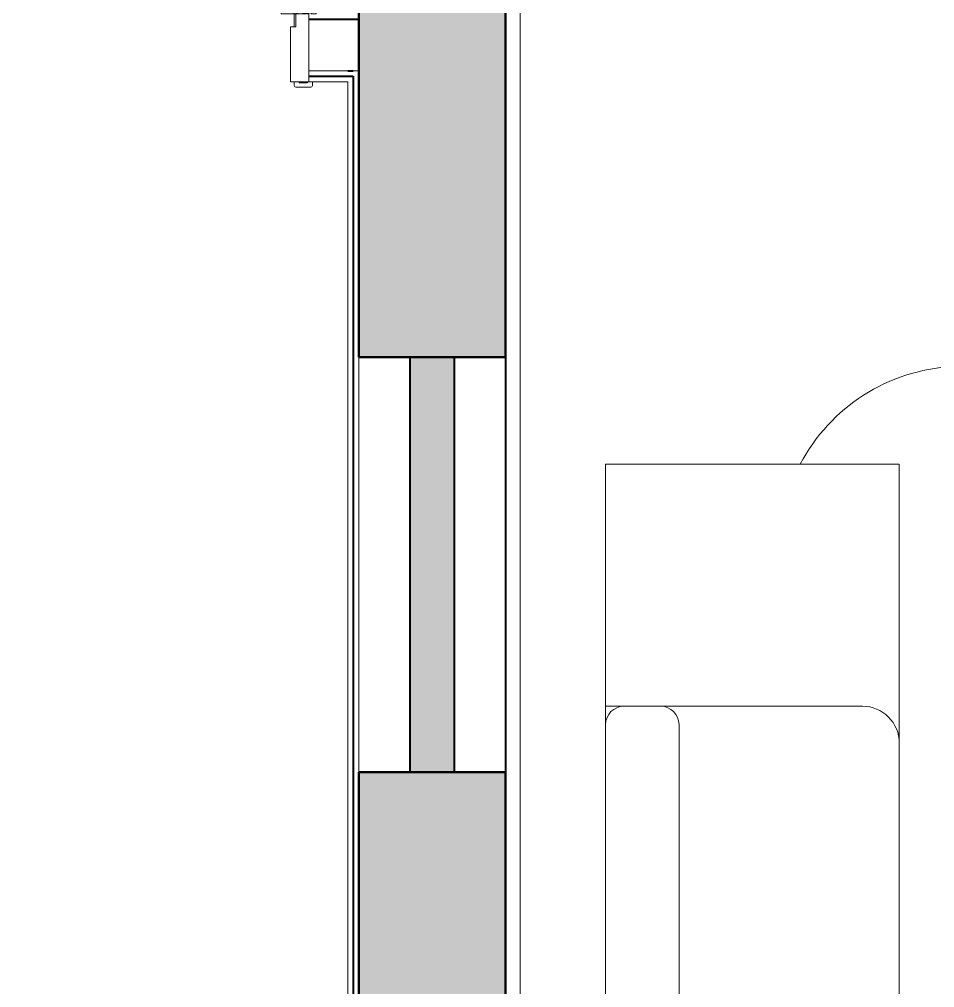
# Model space of a CAD drawing. Extents: x -14.2 to 52.3, y 3.7 to 90.9.
# Drawn here: x 31.253 to 33.746, y 18.373 to 21.009 of the extents above; entities that cross this region are included whole.
import ezdxf

# ---------------------------------------------------------------- set-up
doc = ezdxf.new("R2010")
doc.units = 0
for name, color, linetype, lineweight in [('limpo_PINI-PSG-PE-0102-LAZ-R00$0$A-DETL-GENF', 1, 'Continuous', 5), ('limpo_PINI-PSG-PE-0102-LAZ-R00$0$A-DOOR', 31, 'Continuous', 5), ('limpo_PINI-PSG-PE-0102-LAZ-R00$0$A-WALL', 1, 'Continuous', 5), ('limpo_PINI-PSG-PE-0102-LAZ-R00$0$A-WALL-FNSH', 1, 'Continuous', 40), ('limpo_PINI-PSG-PE-0102-LAZ-R00$0$ARQ_MOBILIÁRIO', 135, 'Continuous', 5), ('limpo_PINI-PSG-PE-0102-LAZ-R00$0$LAYOUT_AMB_LAZ_dwg', 8, 'Continuous', 5), ('limpo_PINI-PSG-PE-0102-LAZ-R00$0$S-BEAM', 12, 'Continuous', 5), ('limpo_PINI-PSG-PE-0102-LAZ-R00$0$S-COLS', 52, 'Continuous', 5)]:
    doc.layers.add(name, color=color, linetype=linetype, lineweight=lineweight)
doc.layers.add('limpo_PINI-PSG-PE-0102-LAZ-R00$0$XR_ARQT', color=7, linetype='Continuous')
doc.layers.add('XR_ARQT', color=7, linetype='Continuous')

# ---------------------------------------------------------------- blocks, each defined once
blk = doc.blocks.new('limpo_PINI-PSG-PE-0102-LAZ-R00$0$PINI-EST-PE-1101-TQR-R20_rvt-1-5PPE_008_LAZER__P_A_0_09_')
at = {"layer": 'limpo_PINI-PSG-PE-0102-LAZ-R00$0$S-BEAM'}
blk.add_hatch(color=50, dxfattribs=at).paths.add_polyline_path([(24035, -5165), (24035, -4035), (23915, -4035), (23915, -5165)])
at = {"layer": 'limpo_PINI-PSG-PE-0102-LAZ-R00$0$S-COLS'}
for points in [[(23775, -4035), (24175, -4035), (24175, 2435), (23775, 2435), (23775, -3641.8)], [(24175, -8765), (24175, -5165), (23775, -5165), (23775, -8765)]]:
    blk.add_hatch(color=8, dxfattribs=at).paths.add_polyline_path(points)
at = {"layer": 'limpo_PINI-PSG-PE-0102-LAZ-R00$0$S-COLS', "color": 7, "lineweight": 50}
for p, q in [((23775, 2435), (23775, -4035)), ((24175, -4035), (24175, 2435)), ((23775, -4035), (24175, -4035)), ((24175, -5165), (23775, -5165)), ((23775, -5165), (23775, -8765)), ((24175, -8765), (24175, -5165))]:
    blk.add_line(p, q, dxfattribs=at)
blk = doc.blocks.new('limpo_PINI-PSG-PE-0102-LAZ-R00$0$DAA_002_MAD_ABR_1FO - 80 X 210-1969491-5PPE_008_LAZER__P_A_0_09_')
at = {"layer": 'limpo_PINI-PSG-PE-0102-LAZ-R00$0$A-DETL-GENF', "lineweight": 15}
for p, q in [((365, 885), (400, 885)), ((365, 85), (365, 885)), ((400, 885), (400, 85)), ((-460, 85), (-460, 95)), ((-446, 85), (-460, 85)), ((-455, 100), (-415, 100)), ((-446, 88), (-446, 85)), ((-424, 88), (-446, 88)), ((-440, 85), (-400, 85)), ((-440, -100), (-440, 85)), ((-424, 85), (-424, 88)), ((-410, 85), (-424, 85)), ((-410, 95), (-410, 85)), ((-400, 85), (-400, 50)), ((400, 85), (365, 85)), ((400, 85), (440, 85)), ((400, 50), (400, 85)), ((410, 85), (410, 95)), ((424, 85), (410, 85)), ((415, 100), (455, 100)), ((424, 88), (424, 85)), ((446, 88), (424, 88)), ((440, 85), (440, -100)), ((446, 85), (446, 88)), ((460, 85), (446, 85)), ((460, 95), (460, 85)), ((-400, 50), (-390, 50)), ((-390, 50), (-390, -100)), ((390, 50), (400, 50)), ((390, -100), (390, 50)), ((-450, -100), (-436, -100)), ((-450, -110), (-450, -100)), ((-390, -100), (-440, -100)), ((-436, -100), (-436, -103)), ((-436, -103), (-414, -103)), ((-414, -100), (-400, -100)), ((-414, -103), (-414, -100)), ((-400, -100), (-400, -110)), ((440, -100), (390, -100)), ((400, -100), (414, -100)), ((400, -110), (400, -100)), ((414, -100), (414, -103)), ((414, -103), (436, -103)), ((436, -100), (450, -100)), ((436, -103), (436, -100)), ((450, -100), (450, -110)), ((-405, -115), (-445, -115)), ((445, -115), (405, -115))]:
    blk.add_line(p, q, dxfattribs=at)
at = {"layer": 'limpo_PINI-PSG-PE-0102-LAZ-R00$0$A-DETL-GENF'}
for p, q in [((330, 730), (330, 850)), ((340, 850), (340, 840)), ((360, 865), (365, 865)), ((360, 840), (360, 865)), ((365, 865), (365, 805)), ((400, 865), (405, 865)), ((400, 805), (400, 865)), ((405, 865), (405, 840)), ((425, 840), (425, 850)), ((435, 850), (435, 730)), ((340, 830), (340, 840)), ((340, 840), (360, 840)), ((340, 830), (340, 730)), ((360, 830), (340, 830)), ((360, 830), (360, 840)), ((360, 805), (360, 830)), ((405, 830), (405, 840)), ((405, 840), (425, 840)), ((405, 830), (405, 805)), ((425, 830), (405, 830)), ((425, 830), (425, 840)), ((425, 730), (425, 830)), ((365, 805), (360, 805)), ((405, 805), (400, 805)), ((365, 90), (400, 90)), ((405, 50), (405, 85)), ((400, 50), (405, 50))]:
    blk.add_line(p, q, dxfattribs=at)
at = {"layer": 'limpo_PINI-PSG-PE-0102-LAZ-R00$0$A-DETL-GENF', "lineweight": 15}
blk.add_circle((402.5, 87.5), 3.54, dxfattribs=at)
at = {"layer": 'limpo_PINI-PSG-PE-0102-LAZ-R00$0$A-DETL-GENF'}
for centre, radius, start, end in [((400, 85), 800, 90, 180), ((335, 850), 5, 0, 180), ((430, 850), 5, 360, 180), ((335, 730), 5, 180, 0), ((430, 730), 5, 180, 0)]:
    blk.add_arc(centre, radius, start, end, dxfattribs=at)
at = {"layer": 'limpo_PINI-PSG-PE-0102-LAZ-R00$0$A-DETL-GENF', "lineweight": 15}
for centre, start, end in [((-455, 95), 90, 180), ((-415, 95), 0, 90), ((415, 95), 90, 180), ((455, 95), 0, 90), ((-445, -110), 180, 270), ((-405, -110), 270, 0), ((405, -110), 180, 270), ((445, -110), 270, 360)]:
    blk.add_arc(centre, 5, start, end, dxfattribs=at)
blk = doc.blocks.new('limpo_PINI-PSG-PE-0102-LAZ-R00$0$LAYOUT_AMB_LAZ_dwg-2867451-5PPE_008_LAZER__P_A_0_09_')
at = {"layer": 'limpo_PINI-PSG-PE-0102-LAZ-R00$0$ARQ_MOBILIÁRIO', "color": 9}
for p, q in [((41382.5, 13359.3), (42082.5, 13359.3)), ((41582.5, 12134.3), (41582.5, 13309.3)), ((42182.5, 13259.3), (42182.5, 10909.3))]:
    blk.add_line(p, q, dxfattribs=at)
at = {"layer": 'limpo_PINI-PSG-PE-0102-LAZ-R00$0$ARQ_MOBILIÁRIO', "color": 9, "flags": 128}
blk.add_lwpolyline([(42082.5, 10809.3), (41382.5, 10809.3), (41382.5, 14018.5), (42182.5, 14018.5), (42182.5, 12084.3), (41482.5, 12084.3)], dxfattribs=at)
at = {"layer": 'limpo_PINI-PSG-PE-0102-LAZ-R00$0$ARQ_MOBILIÁRIO', "color": 9}
for centre, radius, start, end in [((42354.7, 13784.9), 500, 93.1488, 152.1414), ((41432.5, 13309.3), 50, 90, 180), ((41532.5, 13309.3), 50, 360, 90), ((42082.5, 13259.3), 100, 359.9997, 90)]:
    blk.add_arc(centre, radius, start, end, dxfattribs=at)
blk = doc.blocks.new('limpo_PINI-PSG-PE-0102-LAZ-R00$0$A$C745163c0')
at = {"layer": 'limpo_PINI-PSG-PE-0102-LAZ-R00$0$A-WALL', "color": 170, "lineweight": 40}
for p, q in [((18095, -600.1), (17959.1, -600.1)), ((18095, -1520), (18095, -600.1)), ((17959.1, -755.1), (18080, -755.1)), ((18065, -740.1), (18080, -740.1)), ((18080, -755.1), (18080, -6250)), ((18235, -1520), (18095, -1520)), ((18235, -2650), (18235, -1520)), ((18355, -1520), (18355, -2650)), ((18495, -1520), (18355, -1520)), ((18495, -1520), (18495, -2650)), ((18095, -6265), (18095, -2650)), ((18095, -2650), (18235, -2650)), ((18355, -2650), (18495, -2650))]:
    blk.add_line(p, q, dxfattribs=at)
at = {"layer": 'limpo_PINI-PSG-PE-0102-LAZ-R00$0$A-WALL', "color": 50}
for p, q in [((18065, -740.1), (17959.1, -740.1)), ((18080, -740.1), (18095, -740.1)), ((18095, -2650), (18095, -1520))]:
    blk.add_line(p, q, dxfattribs=at)
at = {"layer": 'limpo_PINI-PSG-PE-0102-LAZ-R00$0$A-WALL-FNSH', "lineweight": 5}
for p, q in [((18535, -6555.1), (18535, 5031.1)), ((18495, 4997.8), (18495, -1520)), ((17969.1, -770.1), (18065, -770.1)), ((18065, -770.1), (18065, -6250)), ((18495, -2650), (18495, -6250))]:
    blk.add_line(p, q, dxfattribs=at)
at = {"lineweight": 5}
blk.add_blockref('limpo_PINI-PSG-PE-0102-LAZ-R00$0$PINI-EST-PE-1101-TQR-R20_rvt-1-5PPE_008_LAZER__P_A_0_09_', (-5680, 2515), dxfattribs=at)
at = {"layer": 'limpo_PINI-PSG-PE-0102-LAZ-R00$0$A-DOOR'}
blk.add_blockref('limpo_PINI-PSG-PE-0102-LAZ-R00$0$DAA_002_MAD_ABR_1FO - 80 X 210-1969491-5PPE_008_LAZER__P_A_0_09_', (17519.1, -670.1), dxfattribs=at)
at = {"layer": 'limpo_PINI-PSG-PE-0102-LAZ-R00$0$LAYOUT_AMB_LAZ_dwg', "color": 9}
blk.add_blockref('limpo_PINI-PSG-PE-0102-LAZ-R00$0$LAYOUT_AMB_LAZ_dwg-2867451-5PPE_008_LAZER__P_A_0_09_', (-22615.1, -15829.6), dxfattribs=at)
blk = doc.blocks.new('limpo_PINI-PSG-PE-0102-LAZ-R00')
at = {"layer": 'limpo_PINI-PSG-PE-0102-LAZ-R00$0$XR_ARQT', "xscale": 0.001000000000038553, "yscale": 0.001000000000038553, "zscale": 0.001000000000038553}
blk.add_blockref('limpo_PINI-PSG-PE-0102-LAZ-R00$0$A$C745163c0', (14.124, 21.592), dxfattribs=at)

msp = doc.modelspace()

# ---------------------------------------------------------------- block references
at = {"layer": 'XR_ARQT'}
msp.add_blockref('limpo_PINI-PSG-PE-0102-LAZ-R00', (-0.0418, 0.017), dxfattribs=at)

doc.saveas('drawing.dxf')
